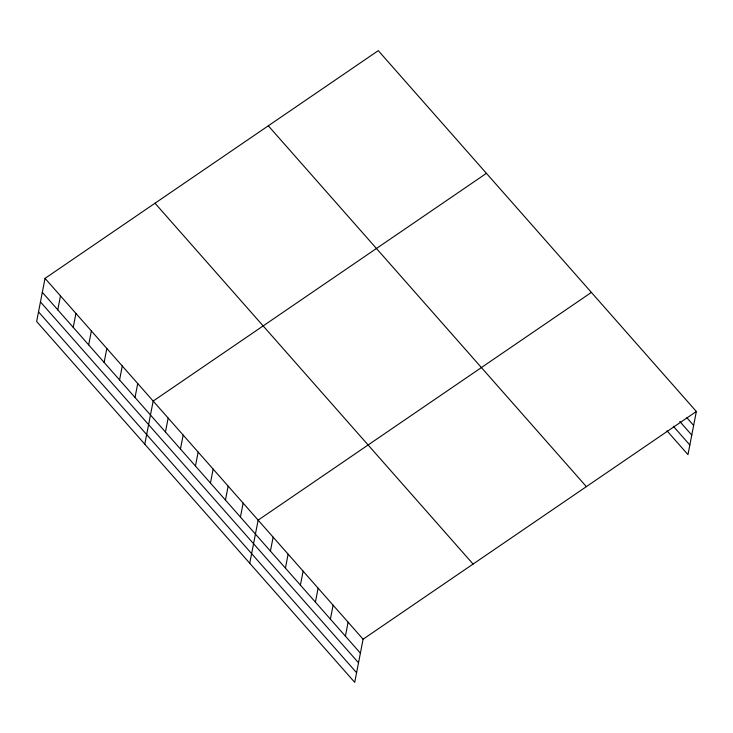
<?xml version="1.0" encoding="UTF-8"?>
<svg xmlns="http://www.w3.org/2000/svg" width="733" height="733" viewBox="0 0 733 733"><rect width="100%" height="100%" fill="white"/><g stroke="black" fill="none" stroke-linecap="round" stroke-linejoin="round"><path stroke-width="1.1" d="M45.034 278.375L36.65 321.512L354.717 682.35L363.101 639.213L696.35 411.488L378.283 50.65L45.034 278.375L363.101 639.213M57.77 309.839L60.482 295.903M73.227 327.367L75.93 313.422M88.675 344.895L91.378 330.95M104.123 362.423L106.826 348.477M119.571 379.951L122.283 366.005M135.019 397.469L137.731 383.533M144.795 444.189L153.179 401.061L486.428 173.336M165.456 432.012L168.169 418.067M180.455 449.017L183.168 435.081M195.445 466.032L198.157 452.087M210.444 483.038L213.156 469.102M225.443 500.053L228.146 486.116M240.433 517.067L243.145 503.122M249.751 563.265L258.135 520.137L591.384 292.412M270.422 551.088L273.134 537.142M285.421 568.093L288.124 554.157M300.411 585.108L303.123 571.163M315.41 602.123L318.113 588.178M330.4 619.128L333.112 605.192M345.399 636.143L348.102 622.198M696.35 411.488L687.966 454.625L666.975 430.812M686.894 417.773L693.638 425.433M679.775 421.457L691.769 435.063M673.343 426.276L689.835 444.995M268.315 125.801L586.373 486.639M155.011 203.224L473.069 564.062M42.322 292.311L360.389 653.149M40.452 301.95L358.519 662.788M38.519 311.873L356.586 672.711"/></g></svg>
